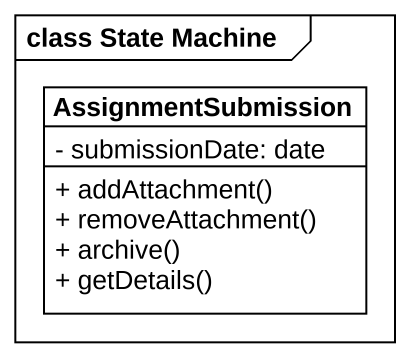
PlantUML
@startuml
mainframe class State Machine
hide circle
hide empty members
skinparam classAttributeIconSize 0
class AssignmentSubmission {
  - submissionDate: date
  + addAttachment()
  + removeAttachment()
  + archive()
  + getDetails()
}
@enduml
